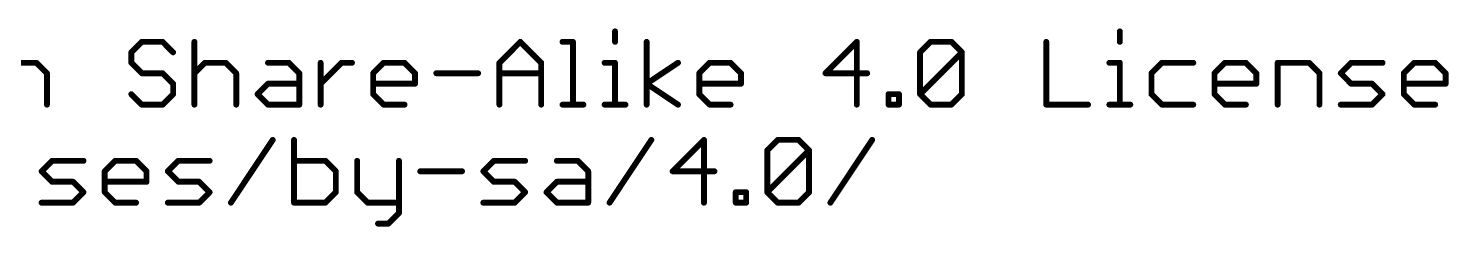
# Model space of a CAD drawing. Extents: x -41 to 66, y -21 to 32.
# Drawn here: x 29.62 to 66.47, y -15.78 to -10.65 of the extents above; entities that cross this region are included whole.
import ezdxf

# ---------------------------------------------------------------- set-up
doc = ezdxf.new("R2010")
doc.units = 0
doc.layers.add('51', color=53, linetype='CONTINUOUS')

msp = doc.modelspace()

# ---------------------------------------------------------------- linework, layer by layer
at = {"layer": '51', "const_width": 0.1524}
for points in [[(44.8395, -10.7256), (44.8395, -10.9968)], [(57.9367, -10.7256), (57.9367, -10.9968)], [(32.5608, -10.9968), (32.2897, -11.268)], [(33.1031, -10.9968), (32.5608, -10.9968)], [(33.3743, -11.268), (33.1031, -10.9968)], [(33.9268, -10.9968), (33.9268, -12.6238)], [(41.8397, -11.5391), (42.3821, -10.9968)], [(42.3821, -10.9968), (42.9244, -11.5391)], [(43.4769, -10.9968), (43.748, -10.9968)], [(43.748, -10.9968), (43.748, -12.6238)], [(45.6598, -12.6238), (45.6598, -10.9968)], [(51.1119, -10.9968), (50.2984, -11.8103)], [(51.1119, -12.6238), (51.1119, -10.9968)], [(52.7541, -11.268), (53.0253, -10.9968)], [(53.0253, -10.9968), (53.5676, -10.9968)], [(53.5676, -10.9968), (53.8388, -11.268)], [(56.0284, -10.9968), (56.0284, -12.6238)], [(32.2897, -11.268), (32.2897, -11.5391)], [(52.7541, -12.3526), (52.7541, -11.268)], [(52.7541, -12.3526), (53.8388, -11.268)], [(53.8388, -11.268), (53.8388, -12.3526)], [(29.0153, -11.5391), (29.8288, -11.5391)], [(29.8288, -11.5391), (30.1, -11.8103)], [(30.1, -11.8103), (30.1, -12.6238)], [(32.2897, -11.5391), (32.5608, -11.8103)], [(32.5608, -11.8103), (33.1031, -11.8103)], [(33.1031, -11.8103), (33.3743, -12.0815)], [(33.9268, -11.8103), (34.198, -11.5391)], [(34.198, -11.5391), (34.7403, -11.5391)], [(34.7403, -11.5391), (35.0115, -11.8103)], [(35.0115, -11.8103), (35.0115, -12.6238)], [(35.8351, -11.5391), (36.3775, -11.5391)], [(36.3775, -11.5391), (36.6486, -11.8103)], [(36.6486, -11.8103), (36.6486, -12.6238)], [(37.2011, -12.6238), (37.2011, -11.5391)], [(37.2011, -12.0815), (37.7435, -11.5391)], [(37.7435, -11.5391), (38.0146, -11.5391)], [(38.5654, -11.8103), (38.8366, -11.5391)], [(38.5654, -12.3526), (38.5654, -11.8103)], [(38.8366, -11.5391), (39.3789, -11.5391)], [(39.3789, -11.5391), (39.6501, -11.8103)], [(39.6501, -11.8103), (39.6501, -12.0815)], [(40.2026, -11.8103), (41.2872, -11.8103)], [(41.8397, -12.6238), (41.8397, -11.5391)], [(41.8397, -11.8103), (42.9244, -11.8103)], [(42.9244, -11.5391), (42.9244, -12.6238)], [(44.5683, -11.5391), (44.8395, -11.5391)], [(44.8395, -11.5391), (44.8395, -12.6238)], [(45.6598, -12.0815), (46.4733, -11.5391)], [(47.0241, -11.8103), (47.2952, -11.5391)], [(47.0241, -12.3526), (47.0241, -11.8103)], [(47.2952, -11.5391), (47.8376, -11.5391)], [(47.8376, -11.5391), (48.1087, -11.8103)], [(48.1087, -11.8103), (48.1087, -12.0815)], [(50.2984, -11.8103), (51.383, -11.8103)], [(57.6656, -11.5391), (57.9367, -11.5391)], [(57.9367, -11.5391), (57.9367, -12.6238)], [(59.0282, -11.5391), (58.757, -11.8103)], [(58.757, -11.8103), (58.757, -12.3526)], [(59.8417, -11.5391), (59.0282, -11.5391)], [(60.3942, -11.8103), (60.6653, -11.5391)], [(60.3942, -12.3526), (60.3942, -11.8103)], [(60.6653, -11.5391), (61.2077, -11.5391)], [(61.2077, -11.5391), (61.4788, -11.8103)], [(61.4788, -11.8103), (61.4788, -12.0815)], [(62.0313, -12.6238), (62.0313, -11.5391)], [(62.0313, -11.5391), (62.8448, -11.5391)], [(62.8448, -11.5391), (63.116, -11.8103)], [(63.116, -11.8103), (63.116, -12.6238)], [(63.6685, -11.8103), (63.9396, -11.5391)], [(63.9396, -12.0815), (63.6685, -11.8103)], [(63.9396, -11.5391), (64.7531, -11.5391)], [(65.3056, -11.8103), (65.5768, -11.5391)], [(65.3056, -12.3526), (65.3056, -11.8103)], [(65.5768, -11.5391), (66.1191, -11.5391)], [(66.1191, -11.5391), (66.3903, -11.8103)], [(66.3903, -11.8103), (66.3903, -12.0815)], [(33.3743, -12.0815), (33.3743, -12.3526)], [(35.564, -12.3526), (35.8351, -12.0815)], [(35.8351, -12.0815), (36.6486, -12.0815)], [(39.6501, -12.0815), (38.5654, -12.0815)], [(46.4733, -12.6238), (45.6598, -12.0815)], [(48.1087, -12.0815), (47.0241, -12.0815)], [(61.4788, -12.0815), (60.3942, -12.0815)], [(64.482, -12.0815), (63.9396, -12.0815)], [(64.7531, -12.3526), (64.482, -12.0815)], [(66.3903, -12.0815), (65.3056, -12.0815)], [(32.5608, -12.6238), (32.2897, -12.3526)], [(33.3743, -12.3526), (33.1031, -12.6238)], [(35.8351, -12.6238), (35.564, -12.3526)], [(38.8366, -12.6238), (38.5654, -12.3526)], [(47.2952, -12.6238), (47.0241, -12.3526)], [(51.9355, -12.6238), (51.9355, -12.3526)], [(51.9355, -12.3526), (52.2067, -12.3526)], [(52.2067, -12.3526), (52.2067, -12.6238)], [(53.0253, -12.6238), (52.7541, -12.3526)], [(53.8388, -12.3526), (53.5676, -12.6238)], [(58.757, -12.3526), (59.0282, -12.6238)], [(60.6653, -12.6238), (60.3942, -12.3526)], [(64.482, -12.6238), (64.7531, -12.3526)], [(65.5768, -12.6238), (65.3056, -12.3526)], [(33.1031, -12.6238), (32.5608, -12.6238)], [(36.6486, -12.6238), (35.8351, -12.6238)], [(39.3789, -12.6238), (38.8366, -12.6238)], [(43.4769, -12.6238), (44.0192, -12.6238)], [(44.5683, -12.6238), (45.1107, -12.6238)], [(47.8376, -12.6238), (47.2952, -12.6238)], [(52.2067, -12.6238), (51.9355, -12.6238)], [(53.5676, -12.6238), (53.0253, -12.6238)], [(56.0284, -12.6238), (57.1131, -12.6238)], [(57.6656, -12.6238), (58.2079, -12.6238)], [(59.0282, -12.6238), (59.8417, -12.6238)], [(61.2077, -12.6238), (60.6653, -12.6238)], [(63.6685, -12.6238), (64.482, -12.6238)], [(66.1191, -12.6238), (65.5768, -12.6238)], [(34.8738, -15.1638), (35.9585, -13.5368)], [(36.511, -13.5368), (36.511, -15.1638)], [(44.6967, -15.1638), (45.7814, -13.5368)], [(47.1474, -13.5368), (46.3339, -14.3503)], [(47.1474, -15.1638), (47.1474, -13.5368)], [(48.7896, -13.808), (49.0608, -13.5368)], [(49.0608, -13.5368), (49.6031, -13.5368)], [(49.6031, -13.5368), (49.8743, -13.808)], [(50.4268, -15.1638), (51.5114, -13.5368)], [(48.7896, -14.8926), (48.7896, -13.808)], [(48.7896, -14.8926), (49.8743, -13.808)], [(49.8743, -13.808), (49.8743, -14.8926)], [(29.9623, -14.3503), (30.2335, -14.0791)], [(30.2335, -14.6215), (29.9623, -14.3503)], [(30.2335, -14.0791), (31.047, -14.0791)], [(31.5995, -14.3503), (31.8706, -14.0791)], [(31.5995, -14.8926), (31.5995, -14.3503)], [(31.8706, -14.0791), (32.413, -14.0791)], [(32.413, -14.0791), (32.6841, -14.3503)], [(32.6841, -14.3503), (32.6841, -14.6215)], [(33.2366, -14.3503), (33.5078, -14.0791)], [(33.5078, -14.6215), (33.2366, -14.3503)], [(33.5078, -14.0791), (34.3213, -14.0791)], [(37.3244, -14.0791), (36.511, -14.0791)], [(37.5956, -14.3503), (37.3244, -14.0791)], [(37.5956, -14.8926), (37.5956, -14.3503)], [(38.1481, -14.0791), (38.1481, -14.8926)], [(39.2328, -14.0791), (39.2328, -15.435)], [(39.7853, -14.3503), (40.8699, -14.3503)], [(41.4224, -14.3503), (41.6936, -14.0791)], [(41.6936, -14.6215), (41.4224, -14.3503)], [(41.6936, -14.0791), (42.5071, -14.0791)], [(43.3307, -14.0791), (43.8731, -14.0791)], [(43.8731, -14.0791), (44.1442, -14.3503)], [(44.1442, -14.3503), (44.1442, -15.1638)], [(46.3339, -14.3503), (47.4185, -14.3503)], [(30.7758, -14.6215), (30.2335, -14.6215)], [(31.047, -14.8926), (30.7758, -14.6215)], [(32.6841, -14.6215), (31.5995, -14.6215)], [(34.0501, -14.6215), (33.5078, -14.6215)], [(34.3213, -14.8926), (34.0501, -14.6215)], [(42.2359, -14.6215), (41.6936, -14.6215)], [(42.5071, -14.8926), (42.2359, -14.6215)], [(43.0596, -14.8926), (43.3307, -14.6215)], [(43.3307, -14.6215), (44.1442, -14.6215)], [(29.9623, -15.1638), (30.7758, -15.1638)], [(30.7758, -15.1638), (31.047, -14.8926)], [(31.8706, -15.1638), (31.5995, -14.8926)], [(32.413, -15.1638), (31.8706, -15.1638)], [(33.2366, -15.1638), (34.0501, -15.1638)], [(34.0501, -15.1638), (34.3213, -14.8926)], [(36.511, -15.1638), (37.3244, -15.1638)], [(37.3244, -15.1638), (37.5956, -14.8926)], [(38.1481, -14.8926), (38.4193, -15.1638)], [(38.4193, -15.1638), (39.2328, -15.1638)], [(41.4224, -15.1638), (42.2359, -15.1638)], [(42.2359, -15.1638), (42.5071, -14.8926)], [(43.3307, -15.1638), (43.0596, -14.8926)], [(44.1442, -15.1638), (43.3307, -15.1638)], [(47.971, -15.1638), (47.971, -14.8926)], [(47.971, -14.8926), (48.2422, -14.8926)], [(48.2422, -15.1638), (47.971, -15.1638)], [(48.2422, -14.8926), (48.2422, -15.1638)], [(49.0608, -15.1638), (48.7896, -14.8926)], [(49.6031, -15.1638), (49.0608, -15.1638)], [(49.8743, -14.8926), (49.6031, -15.1638)], [(39.2328, -15.435), (38.9616, -15.7061)], [(38.9616, -15.7061), (38.6904, -15.7061)]]:
    msp.add_lwpolyline(points, dxfattribs=at)
at = {"layer": '51', "const_width": 0.0762}
for points in [[(44.8776, -10.7256, 1), (44.8014, -10.7256)], [(57.9748, -10.7256, 1), (57.8986, -10.7256)], [(32.5608, -10.9587, 1), (32.5608, -11.0349)], [(32.5878, -11.0238, 1), (32.5339, -10.9699)], [(33.1301, -10.9699, 1), (33.0762, -11.0238)], [(33.1031, -11.0349, 1), (33.1031, -10.9587)], [(33.9649, -10.9968, 1), (33.8887, -10.9968)], [(42.409, -10.9699, 1), (42.3551, -11.0238)], [(42.409, -11.0238, 1), (42.3551, -10.9699)], [(43.4769, -10.9587, 1), (43.4769, -11.0349)], [(43.7861, -10.9968, 1), (43.7099, -10.9968)], [(43.748, -11.0349, 1), (43.748, -10.9587)], [(44.8014, -10.9968, 1), (44.8776, -10.9968)], [(45.6979, -10.9968, 1), (45.6217, -10.9968)], [(51.15, -10.9968, 1), (51.0738, -10.9968)], [(51.1388, -11.0238, 1), (51.0849, -10.9699)], [(53.0253, -10.9587, 1), (53.0253, -11.0349)], [(53.0522, -11.0238, 1), (52.9983, -10.9699)], [(53.5945, -10.9699, 1), (53.5407, -11.0238)], [(53.5676, -11.0349, 1), (53.5676, -10.9587)], [(56.0665, -10.9968, 1), (55.9903, -10.9968)], [(57.8986, -10.9968, 1), (57.9748, -10.9968)], [(32.2627, -11.241, 1), (32.3166, -11.2949)], [(32.3278, -11.268, 1), (32.2516, -11.268)], [(33.3474, -11.2949, 1), (33.4013, -11.241)], [(52.7922, -11.268, 1), (52.716, -11.268)], [(52.7272, -11.241, 1), (52.781, -11.2949)], [(53.8769, -11.268, 1), (53.8007, -11.268)], [(53.8657, -11.2949, 1), (53.8118, -11.241)], [(53.8118, -11.2949, 1), (53.8657, -11.241)], [(29.8558, -11.5122, 1), (29.8019, -11.5661)], [(29.8288, -11.5772, 1), (29.8288, -11.501)], [(30.1381, -11.8103, 1), (30.0619, -11.8103)], [(30.0731, -11.8372, 1), (30.1269, -11.7834)], [(32.3166, -11.5122, 1), (32.2627, -11.5661)], [(32.2516, -11.5391, 1), (32.3278, -11.5391)], [(32.5608, -11.7722, 1), (32.5608, -11.8484)], [(32.5339, -11.8372, 1), (32.5878, -11.7834)], [(33.1301, -11.7834, 1), (33.0762, -11.8372)], [(33.1031, -11.8484, 1), (33.1031, -11.7722)], [(33.8999, -11.7834, 1), (33.9538, -11.8372)], [(34.198, -11.501, 1), (34.198, -11.5772)], [(34.2249, -11.5661, 1), (34.171, -11.5122)], [(34.7672, -11.5122, 1), (34.7134, -11.5661)], [(34.7403, -11.5772, 1), (34.7403, -11.501)], [(35.0496, -11.8103, 1), (34.9734, -11.8103)], [(34.9845, -11.8372, 1), (35.0384, -11.7834)], [(35.8351, -11.501, 1), (35.8351, -11.5772)], [(36.4044, -11.5122, 1), (36.3505, -11.5661)], [(36.3775, -11.5772, 1), (36.3775, -11.501)], [(36.6867, -11.8103, 1), (36.6105, -11.8103)], [(36.6217, -11.8372, 1), (36.6756, -11.7834)], [(37.2392, -11.5391, 1), (37.163, -11.5391)], [(37.7435, -11.501, 1), (37.7435, -11.5772)], [(37.7704, -11.5661, 1), (37.7165, -11.5122)], [(38.0146, -11.5772, 1), (38.0146, -11.501)], [(38.6035, -11.8103, 1), (38.5273, -11.8103)], [(38.5385, -11.7834, 1), (38.5924, -11.8372)], [(38.8366, -11.501, 1), (38.8366, -11.5772)], [(38.8635, -11.5661, 1), (38.8096, -11.5122)], [(39.4059, -11.5122, 1), (39.352, -11.5661)], [(39.3789, -11.5772, 1), (39.3789, -11.501)], [(39.6882, -11.8103, 1), (39.612, -11.8103)], [(39.6231, -11.8372, 1), (39.677, -11.7834)], [(40.2026, -11.7722, 1), (40.2026, -11.8484)], [(41.2872, -11.8484, 1), (41.2872, -11.7722)], [(41.8778, -11.5391, 1), (41.8016, -11.5391)], [(41.8128, -11.5122, 1), (41.8667, -11.5661)], [(41.8397, -11.7722, 1), (41.8397, -11.8484)], [(42.9625, -11.5391, 1), (42.8863, -11.5391)], [(42.8974, -11.5661, 1), (42.9513, -11.5122)], [(42.9244, -11.8484, 1), (42.9244, -11.7722)], [(44.5683, -11.501, 1), (44.5683, -11.5772)], [(44.8776, -11.5391, 1), (44.8014, -11.5391)], [(44.8395, -11.5772, 1), (44.8395, -11.501)], [(46.4944, -11.5708, 1), (46.4521, -11.5074)], [(47.0622, -11.8103, 1), (46.986, -11.8103)], [(46.9971, -11.7834, 1), (47.051, -11.8372)], [(47.2952, -11.501, 1), (47.2952, -11.5772)], [(47.3222, -11.5661, 1), (47.2683, -11.5122)], [(47.8645, -11.5122, 1), (47.8106, -11.5661)], [(47.8376, -11.5772, 1), (47.8376, -11.501)], [(48.1468, -11.8103, 1), (48.0706, -11.8103)], [(48.0818, -11.8372, 1), (48.1357, -11.7834)], [(50.2984, -11.7722, 1), (50.2984, -11.8484)], [(50.2714, -11.7834, 1), (50.3253, -11.8372)], [(51.383, -11.8484, 1), (51.383, -11.7722)], [(57.6656, -11.501, 1), (57.6656, -11.5772)], [(57.9748, -11.5391, 1), (57.8986, -11.5391)], [(57.9367, -11.5772, 1), (57.9367, -11.501)], [(58.7951, -11.8103, 1), (58.7189, -11.8103)], [(58.7301, -11.7834, 1), (58.784, -11.8372)], [(59.0282, -11.501, 1), (59.0282, -11.5772)], [(59.0551, -11.5661, 1), (59.0012, -11.5122)], [(59.8417, -11.5772, 1), (59.8417, -11.501)], [(60.4323, -11.8103, 1), (60.3561, -11.8103)], [(60.3672, -11.7834, 1), (60.4211, -11.8372)], [(60.6653, -11.501, 1), (60.6653, -11.5772)], [(60.6923, -11.5661, 1), (60.6384, -11.5122)], [(61.2346, -11.5122, 1), (61.1807, -11.5661)], [(61.2077, -11.5772, 1), (61.2077, -11.501)], [(61.5169, -11.8103, 1), (61.4407, -11.8103)], [(61.4519, -11.8372, 1), (61.5058, -11.7834)], [(62.0694, -11.5391, 1), (61.9932, -11.5391)], [(62.0313, -11.501, 1), (62.0313, -11.5772)], [(62.8718, -11.5122, 1), (62.8179, -11.5661)], [(62.8448, -11.5772, 1), (62.8448, -11.501)], [(63.1541, -11.8103, 1), (63.0779, -11.8103)], [(63.089, -11.8372, 1), (63.1429, -11.7834)], [(63.6954, -11.7834, 1), (63.6415, -11.8372)], [(63.6415, -11.7834, 1), (63.6954, -11.8372)], [(63.9396, -11.501, 1), (63.9396, -11.5772)], [(63.9666, -11.5661, 1), (63.9127, -11.5122)], [(64.7531, -11.5772, 1), (64.7531, -11.501)], [(65.3437, -11.8103, 1), (65.2675, -11.8103)], [(65.2787, -11.7834, 1), (65.3326, -11.8372)], [(65.5768, -11.501, 1), (65.5768, -11.5772)], [(65.6037, -11.5661, 1), (65.5499, -11.5122)], [(66.1461, -11.5122, 1), (66.0922, -11.5661)], [(66.1191, -11.5772, 1), (66.1191, -11.501)], [(66.4284, -11.8103, 1), (66.3522, -11.8103)], [(66.3634, -11.8372, 1), (66.4172, -11.7834)], [(33.4124, -12.0815, 1), (33.3362, -12.0815)], [(33.3474, -12.1084, 1), (33.4013, -12.0545)], [(35.8351, -12.0434, 1), (35.8351, -12.1196)], [(35.8621, -12.1084, 1), (35.8082, -12.0545)], [(36.6486, -12.1196, 1), (36.6486, -12.0434)], [(37.1742, -12.0545, 1), (37.2281, -12.1084)], [(38.5654, -12.0434, 1), (38.5654, -12.1196)], [(39.612, -12.0815, 1), (39.6882, -12.0815)], [(39.6501, -12.1196, 1), (39.6501, -12.0434)], [(45.6809, -12.0498, 1), (45.6386, -12.1132)], [(45.6386, -12.0498, 1), (45.6809, -12.1132)], [(47.0241, -12.0434, 1), (47.0241, -12.1196)], [(48.0706, -12.0815, 1), (48.1468, -12.0815)], [(48.1087, -12.1196, 1), (48.1087, -12.0434)], [(60.3942, -12.0434, 1), (60.3942, -12.1196)], [(61.4407, -12.0815, 1), (61.5169, -12.0815)], [(61.4788, -12.1196, 1), (61.4788, -12.0434)], [(63.9396, -12.0434, 1), (63.9396, -12.1196)], [(63.9127, -12.1084, 1), (63.9666, -12.0545)], [(64.5089, -12.0545, 1), (64.455, -12.1084)], [(64.482, -12.1196, 1), (64.482, -12.0434)], [(65.3056, -12.0434, 1), (65.3056, -12.1196)], [(66.3522, -12.0815, 1), (66.4284, -12.0815)], [(66.3903, -12.1196, 1), (66.3903, -12.0434)], [(32.3166, -12.3257, 1), (32.2627, -12.3796)], [(33.3362, -12.3526, 1), (33.4124, -12.3526)], [(33.4013, -12.3796, 1), (33.3474, -12.3257)], [(35.5909, -12.3257, 1), (35.537, -12.3796)], [(35.537, -12.3257, 1), (35.5909, -12.3796)], [(38.5924, -12.3257, 1), (38.5385, -12.3796)], [(38.5273, -12.3526, 1), (38.6035, -12.3526)], [(47.051, -12.3257, 1), (46.9971, -12.3796)], [(46.986, -12.3526, 1), (47.0622, -12.3526)], [(51.9736, -12.3526, 1), (51.8974, -12.3526)], [(51.9355, -12.3145, 1), (51.9355, -12.3907)], [(52.2448, -12.3526, 1), (52.1686, -12.3526)], [(52.2067, -12.3907, 1), (52.2067, -12.3145)], [(52.781, -12.3257, 1), (52.7272, -12.3796)], [(52.7272, -12.3257, 1), (52.781, -12.3796)], [(52.716, -12.3526, 1), (52.7922, -12.3526)], [(53.8007, -12.3526, 1), (53.8769, -12.3526)], [(53.8657, -12.3796, 1), (53.8118, -12.3257)], [(58.784, -12.3257, 1), (58.7301, -12.3796)], [(58.7189, -12.3526, 1), (58.7951, -12.3526)], [(60.4211, -12.3257, 1), (60.3672, -12.3796)], [(60.3561, -12.3526, 1), (60.4323, -12.3526)], [(64.7801, -12.3796, 1), (64.7262, -12.3257)], [(64.7262, -12.3796, 1), (64.7801, -12.3257)], [(65.3326, -12.3257, 1), (65.2787, -12.3796)], [(65.2675, -12.3526, 1), (65.3437, -12.3526)], [(30.0619, -12.6238, 1), (30.1381, -12.6238)], [(32.5608, -12.5857, 1), (32.5608, -12.6619)], [(32.5339, -12.6507, 1), (32.5878, -12.5969)], [(33.0762, -12.5969, 1), (33.1301, -12.6507)], [(33.1031, -12.6619, 1), (33.1031, -12.5857)], [(33.8887, -12.6238, 1), (33.9649, -12.6238)], [(34.9734, -12.6238, 1), (35.0496, -12.6238)], [(35.8351, -12.5857, 1), (35.8351, -12.6619)], [(35.8082, -12.6507, 1), (35.8621, -12.5969)], [(36.6105, -12.6238, 1), (36.6867, -12.6238)], [(36.6486, -12.6619, 1), (36.6486, -12.5857)], [(37.163, -12.6238, 1), (37.2392, -12.6238)], [(38.8366, -12.5857, 1), (38.8366, -12.6619)], [(38.8096, -12.6507, 1), (38.8635, -12.5969)], [(39.3789, -12.6619, 1), (39.3789, -12.5857)], [(41.8016, -12.6238, 1), (41.8778, -12.6238)], [(42.8863, -12.6238, 1), (42.9625, -12.6238)], [(43.4769, -12.5857, 1), (43.4769, -12.6619)], [(43.7099, -12.6238, 1), (43.7861, -12.6238)], [(44.0192, -12.6619, 1), (44.0192, -12.5857)], [(44.5683, -12.5857, 1), (44.5683, -12.6619)], [(44.8014, -12.6238, 1), (44.8776, -12.6238)], [(45.1107, -12.6619, 1), (45.1107, -12.5857)], [(45.6217, -12.6238, 1), (45.6979, -12.6238)], [(46.4521, -12.6555, 1), (46.4944, -12.5921)], [(47.2952, -12.5857, 1), (47.2952, -12.6619)], [(47.2683, -12.6507, 1), (47.3222, -12.5969)], [(47.8376, -12.6619, 1), (47.8376, -12.5857)], [(51.0738, -12.6238, 1), (51.15, -12.6238)], [(51.9355, -12.5857, 1), (51.9355, -12.6619)], [(51.8974, -12.6238, 1), (51.9736, -12.6238)], [(52.1686, -12.6238, 1), (52.2448, -12.6238)], [(52.2067, -12.6619, 1), (52.2067, -12.5857)], [(53.0253, -12.5857, 1), (53.0253, -12.6619)], [(52.9983, -12.6507, 1), (53.0522, -12.5969)], [(53.5407, -12.5969, 1), (53.5945, -12.6507)], [(53.5676, -12.6619, 1), (53.5676, -12.5857)], [(56.0284, -12.5857, 1), (56.0284, -12.6619)], [(55.9903, -12.6238, 1), (56.0665, -12.6238)], [(57.1131, -12.6619, 1), (57.1131, -12.5857)], [(57.6656, -12.5857, 1), (57.6656, -12.6619)], [(57.8986, -12.6238, 1), (57.9748, -12.6238)], [(58.2079, -12.6619, 1), (58.2079, -12.5857)], [(59.0282, -12.5857, 1), (59.0282, -12.6619)], [(59.0012, -12.6507, 1), (59.0551, -12.5969)], [(59.8417, -12.6619, 1), (59.8417, -12.5857)], [(60.6653, -12.5857, 1), (60.6653, -12.6619)], [(60.6384, -12.6507, 1), (60.6923, -12.5969)], [(61.2077, -12.6619, 1), (61.2077, -12.5857)], [(61.9932, -12.6238, 1), (62.0694, -12.6238)], [(63.0779, -12.6238, 1), (63.1541, -12.6238)], [(63.6685, -12.5857, 1), (63.6685, -12.6619)], [(64.455, -12.5969, 1), (64.5089, -12.6507)], [(64.482, -12.6619, 1), (64.482, -12.5857)], [(65.5768, -12.5857, 1), (65.5768, -12.6619)], [(65.5499, -12.6507, 1), (65.6037, -12.5969)], [(66.1191, -12.6619, 1), (66.1191, -12.5857)], [(35.9902, -13.5579, 1), (35.9268, -13.5157)], [(36.5491, -13.5368, 1), (36.4729, -13.5368)], [(45.8131, -13.5579, 1), (45.7497, -13.5157)], [(47.1855, -13.5368, 1), (47.1093, -13.5368)], [(47.1743, -13.5638, 1), (47.1204, -13.5099)], [(49.0608, -13.4987, 1), (49.0608, -13.5749)], [(49.0877, -13.5638, 1), (49.0338, -13.5099)], [(49.6301, -13.5099, 1), (49.5762, -13.5638)], [(49.6031, -13.5749, 1), (49.6031, -13.4987)], [(51.5431, -13.5579, 1), (51.4797, -13.5157)], [(48.8277, -13.808, 1), (48.7515, -13.808)], [(48.7627, -13.781, 1), (48.8166, -13.8349)], [(49.9124, -13.808, 1), (49.8362, -13.808)], [(49.9012, -13.8349, 1), (49.8473, -13.781)], [(49.8473, -13.8349, 1), (49.9012, -13.781)], [(29.9893, -14.3234, 1), (29.9354, -14.3772)], [(29.9354, -14.3234, 1), (29.9893, -14.3772)], [(30.2335, -14.041, 1), (30.2335, -14.1172)], [(30.2604, -14.1061, 1), (30.2065, -14.0522)], [(31.047, -14.1172, 1), (31.047, -14.041)], [(31.6376, -14.3503, 1), (31.5614, -14.3503)], [(31.5725, -14.3234, 1), (31.6264, -14.3772)], [(31.8706, -14.041, 1), (31.8706, -14.1172)], [(31.8976, -14.1061, 1), (31.8437, -14.0522)], [(32.4399, -14.0522, 1), (32.386, -14.1061)], [(32.413, -14.1172, 1), (32.413, -14.041)], [(32.7222, -14.3503, 1), (32.646, -14.3503)], [(32.6572, -14.3772, 1), (32.7111, -14.3234)], [(33.2636, -14.3234, 1), (33.2097, -14.3772)], [(33.2097, -14.3234, 1), (33.2636, -14.3772)], [(33.5078, -14.041, 1), (33.5078, -14.1172)], [(33.5347, -14.1061, 1), (33.4809, -14.0522)], [(34.3213, -14.1172, 1), (34.3213, -14.041)], [(36.511, -14.041, 1), (36.511, -14.1172)], [(37.3514, -14.0522, 1), (37.2975, -14.1061)], [(37.3244, -14.1172, 1), (37.3244, -14.041)], [(37.6337, -14.3503, 1), (37.5575, -14.3503)], [(37.5687, -14.3772, 1), (37.6226, -14.3234)], [(38.1862, -14.0791, 1), (38.11, -14.0791)], [(39.2709, -14.0791, 1), (39.1947, -14.0791)], [(39.7853, -14.3122, 1), (39.7853, -14.3884)], [(40.8699, -14.3884, 1), (40.8699, -14.3122)], [(41.4494, -14.3234, 1), (41.3955, -14.3772)], [(41.3955, -14.3234, 1), (41.4494, -14.3772)], [(41.6936, -14.041, 1), (41.6936, -14.1172)], [(41.7205, -14.1061, 1), (41.6666, -14.0522)], [(42.5071, -14.1172, 1), (42.5071, -14.041)], [(43.3307, -14.041, 1), (43.3307, -14.1172)], [(43.9, -14.0522, 1), (43.8461, -14.1061)], [(43.8731, -14.1172, 1), (43.8731, -14.041)], [(44.1823, -14.3503, 1), (44.1061, -14.3503)], [(44.1173, -14.3772, 1), (44.1712, -14.3234)], [(46.3339, -14.3122, 1), (46.3339, -14.3884)], [(46.3069, -14.3234, 1), (46.3608, -14.3772)], [(47.4185, -14.3884, 1), (47.4185, -14.3122)], [(30.2335, -14.5834, 1), (30.2335, -14.6596)], [(30.2065, -14.6484, 1), (30.2604, -14.5945)], [(30.8028, -14.5945, 1), (30.7489, -14.6484)], [(30.7758, -14.6596, 1), (30.7758, -14.5834)], [(31.5995, -14.5834, 1), (31.5995, -14.6596)], [(32.646, -14.6215, 1), (32.7222, -14.6215)], [(32.6841, -14.6596, 1), (32.6841, -14.5834)], [(33.5078, -14.5834, 1), (33.5078, -14.6596)], [(33.4809, -14.6484, 1), (33.5347, -14.5945)], [(34.0771, -14.5945, 1), (34.0232, -14.6484)], [(34.0501, -14.6596, 1), (34.0501, -14.5834)], [(41.6936, -14.5834, 1), (41.6936, -14.6596)], [(41.6666, -14.6484, 1), (41.7205, -14.5945)], [(42.2629, -14.5945, 1), (42.209, -14.6484)], [(42.2359, -14.6596, 1), (42.2359, -14.5834)], [(43.3307, -14.5834, 1), (43.3307, -14.6596)], [(43.3577, -14.6484, 1), (43.3038, -14.5945)], [(44.1442, -14.6596, 1), (44.1442, -14.5834)], [(29.9623, -15.1257, 1), (29.9623, -15.2019)], [(30.7489, -15.1369, 1), (30.8028, -15.1907)], [(30.7758, -15.2019, 1), (30.7758, -15.1257)], [(31.0739, -14.9196, 1), (31.02, -14.8657)], [(31.02, -14.9196, 1), (31.0739, -14.8657)], [(31.6264, -14.8657, 1), (31.5725, -14.9196)], [(31.5614, -14.8926, 1), (31.6376, -14.8926)], [(31.8706, -15.1257, 1), (31.8706, -15.2019)], [(31.8437, -15.1907, 1), (31.8976, -15.1369)], [(32.413, -15.2019, 1), (32.413, -15.1257)], [(33.2366, -15.1257, 1), (33.2366, -15.2019)], [(34.0232, -15.1369, 1), (34.0771, -15.1907)], [(34.0501, -15.2019, 1), (34.0501, -15.1257)], [(34.3482, -14.9196, 1), (34.2944, -14.8657)], [(34.2944, -14.9196, 1), (34.3482, -14.8657)], [(34.8421, -15.1427, 1), (34.9055, -15.1849)], [(36.511, -15.1257, 1), (36.511, -15.2019)], [(37.2975, -15.1369, 1), (37.3514, -15.1907)], [(37.3244, -15.2019, 1), (37.3244, -15.1257)], [(37.5575, -14.8926, 1), (37.6337, -14.8926)], [(37.6225, -14.9196, 1), (37.5687, -14.8657)], [(38.175, -14.8657, 1), (38.1212, -14.9196)], [(38.11, -14.8926, 1), (38.1862, -14.8926)], [(38.4193, -15.1257, 1), (38.4193, -15.2019)], [(38.3923, -15.1907, 1), (38.4462, -15.1369)], [(39.2328, -15.2019, 1), (39.2328, -15.1257)], [(41.4224, -15.1257, 1), (41.4224, -15.2019)], [(42.209, -15.1369, 1), (42.2629, -15.1907)], [(42.2359, -15.2019, 1), (42.2359, -15.1257)], [(42.534, -14.9196, 1), (42.4801, -14.8657)], [(42.4801, -14.9196, 1), (42.534, -14.8657)], [(43.0865, -14.8657, 1), (43.0326, -14.9196)], [(43.0326, -14.8657, 1), (43.0865, -14.9196)], [(43.3307, -15.1257, 1), (43.3307, -15.2019)], [(43.3038, -15.1907, 1), (43.3577, -15.1369)], [(44.1442, -15.2019, 1), (44.1442, -15.1257)], [(44.665, -15.1427, 1), (44.7284, -15.1849)], [(48.0091, -14.8926, 1), (47.9329, -14.8926)], [(47.971, -14.8545, 1), (47.971, -14.9307)], [(47.971, -15.1257, 1), (47.971, -15.2019)], [(48.2803, -14.8926, 1), (48.2041, -14.8926)], [(48.2422, -14.9307, 1), (48.2422, -14.8545)], [(48.2422, -15.2019, 1), (48.2422, -15.1257)], [(48.8166, -14.8657, 1), (48.7627, -14.9196)], [(48.7627, -14.8657, 1), (48.8166, -14.9196)], [(48.7515, -14.8926, 1), (48.8277, -14.8926)], [(49.0608, -15.1257, 1), (49.0608, -15.2019)], [(49.0338, -15.1907, 1), (49.0877, -15.1369)], [(49.5762, -15.1369, 1), (49.6301, -15.1907)], [(49.6031, -15.2019, 1), (49.6031, -15.1257)], [(49.8362, -14.8926, 1), (49.9124, -14.8926)], [(49.9012, -14.9196, 1), (49.8473, -14.8657)], [(50.3951, -15.1427, 1), (50.4585, -15.1849)], [(36.4729, -15.1638, 1), (36.5491, -15.1638)], [(39.1947, -15.435, 1), (39.2709, -15.435)], [(39.2597, -15.4619, 1), (39.2058, -15.408)], [(44.1061, -15.1638, 1), (44.1823, -15.1638)], [(47.1093, -15.1638, 1), (47.1855, -15.1638)], [(47.9329, -15.1638, 1), (48.0091, -15.1638)], [(48.2041, -15.1638, 1), (48.2803, -15.1638)], [(38.6904, -15.668, 1), (38.6904, -15.7442)], [(38.9347, -15.6792, 1), (38.9885, -15.7331)], [(38.9616, -15.7442, 1), (38.9616, -15.668)]]:
    msp.add_lwpolyline(points, format="xyb", dxfattribs=at)

doc.saveas('drawing.dxf')
